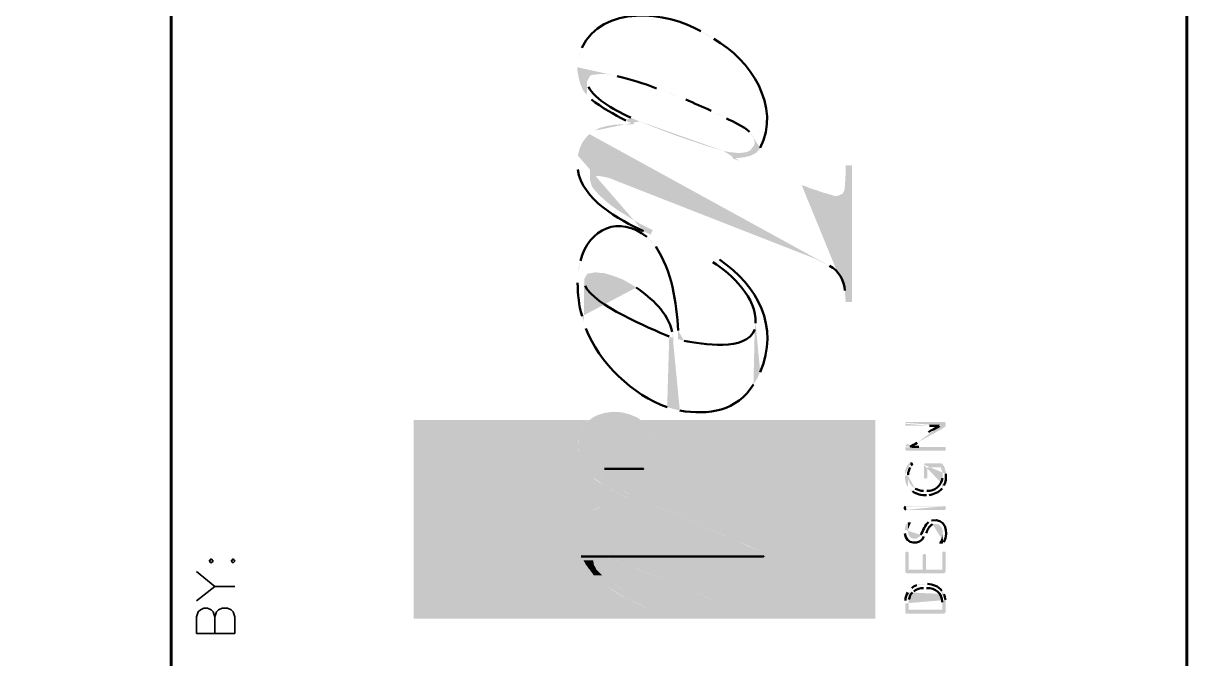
# Model space of a CAD drawing. Header units: inches. Extents: x 5 to 516, y -193 to 129.
# Drawn here: x 113.525 to 116.58, y -176.269 to -174.599 of the extents above; entities that cross this region are included whole.
import ezdxf

# ---------------------------------------------------------------- set-up
doc = ezdxf.new("R2010")
doc.units = ezdxf.units.IN
doc.header["$MEASUREMENT"] = 0
doc.layers.add('PDF8_Geometry', color=7, linetype='Continuous')
doc.layers.add('PDF8_Solid Fills', color=7, linetype='Continuous')

msp = doc.modelspace()

# ---------------------------------------------------------------- hatches: boundary and pattern name
at = {"layer": 'PDF8_Solid Fills', "true_color": 0x8d8d8d, "transparency": 33554559}
h = msp.add_hatch(color=252, dxfattribs=at)
h.paths.add_polyline_path([(114.9799624, -174.7146708), (114.9799624, -174.7235597), (114.9832958, -174.7424486), (114.9877402, -174.7591153), (114.9944069, -174.7746708), (115.0044069, -174.7880042), (115.005518, -174.7524486), (115.005518, -174.7513375), (115.0132958, -174.7368931), (115.0199624, -174.7346708), (115.0410735, -174.7324486), (115.0544069, -174.7324486), (115.0688513, -174.7346708), (115.0844069, -174.7380042)], flags=0)
h.paths.add_polyline_path([(115.1877402, -174.7702264), (115.2077402, -174.7780042), (115.2277402, -174.7846708), (115.2466291, -174.7924486), (115.2644069, -174.7991153)], flags=0)
h.paths.add_polyline_path([(115.3310736, -174.8291153), (115.3521847, -174.8391153), (115.3710736, -174.8491153)], flags=0)
h.paths.add_polyline_path([(115.4321847, -174.8846708), (115.4421847, -174.8980042), (115.445518, -174.9124486), (115.4499625, -174.9391153), (115.4599625, -174.9280042), (115.4599625, -174.9268931)], flags=0)
h.paths.add_polyline_path([(115.3377402, -174.6402264), (115.3210736, -174.6291153), (115.3044069, -174.6202264)], flags=0)
h.paths.add_polyline_path([(114.9910735, -174.6635597), (114.985518, -174.6802264), (114.9810735, -174.6968931)], flags=0)
h = msp.add_hatch(color=252, dxfattribs=at)
h.paths.add_polyline_path([(115.004407, -174.7880046), (115.0166292, -174.7991157)], flags=0)
h.paths.add_polyline_path([(115.1066292, -174.8546712), (115.1277404, -174.8646712), (115.1288515, -174.8513379), (115.1199626, -174.8468935)], flags=0)
h.paths.add_polyline_path([(115.0088515, -174.7657824), (115.0055181, -174.752449)], flags=0)
h = msp.add_hatch(color=252, dxfattribs=at)
h.paths.add_polyline_path([(115.0110737, -174.890226), (115.0132959, -175.0124483), (115.0177404, -175.0024483), (115.0310737, -175.000226), (115.0355181, -175.000226), (115.054407, -175.0035594), (115.0666293, -175.0068927), (115.0855181, -175.0146705), (115.573296, -175.2057816), (115.5821848, -175.2091149), (115.6066293, -175.219115), (115.6421849, -175.2368927)], flags=0)
h.paths.add_polyline_path([(115.6821849, -175.3013372), (115.683296, -175.3168928), (115.6844071, -175.3313372), (115.7010737, -175.3313372), (115.7010737, -174.9724483), (115.6844071, -174.9724483), (115.6844071, -174.990226), (115.683296, -175.0124483), (115.6821849, -175.0280038), (115.6810737, -175.0380038), (115.6766293, -175.0468927), (115.6610737, -175.0535594), (115.653296, -175.0524483), (115.6321849, -175.0457816), (115.6266293, -175.0446705), (115.6077404, -175.0380038), (115.5899626, -175.0324483), (115.583296, -175.0291149), (115.5688515, -175.0246705)], flags=0)
h.paths.add_polyline_path([(115.5688515, -175.0246705, 0.000326146), (115.4066293, -174.9613372)], flags=0)
h.paths.add_polyline_path([(115.4066293, -174.9613372), (115.3888515, -174.9546705), (115.3799626, -174.9380038), (115.3632959, -174.9346705)], flags=0)
h.paths.add_polyline_path([(115.1432959, -174.8568927, 0.028199256), (115.3632959, -174.9346705)], flags=0)
h.paths.add_polyline_path([(115.1432959, -174.8568927), (115.1288515, -174.8513371), (115.1277404, -174.8646705), (115.0988515, -174.8646705), (115.0777404, -174.8657816), (115.0577404, -174.8691149), (115.0399626, -174.8735594), (115.0255181, -174.8813371)], flags=0)
h = msp.add_hatch(color=252, dxfattribs=at)
h.paths.add_polyline_path([(114.9799624, -174.966893), (114.9810735, -174.9835597)], flags=0)
h.paths.add_polyline_path([(115.1532958, -175.1457819), (115.1721847, -175.1546708), (115.1777402, -175.1424486), (115.165518, -175.136893), (115.1499624, -175.1291152), (115.1321847, -175.1191152), (115.115518, -175.1091152), (115.105518, -175.1024485), (115.0888513, -175.0924485), (115.0732958, -175.0813374), (115.0599624, -175.0713374), (115.0510735, -175.0635597), (115.0366291, -175.0502263), (115.025518, -175.0380041), (115.0177402, -175.0280041), (115.0132958, -175.0124485), (115.0110735, -174.8902263), (115.0021847, -174.9002263), (114.9921847, -174.9135596), (114.985518, -174.9291152), (114.9810735, -174.946893)], flags=0)
for points in [[(115.3799626, -174.9380041), (115.3888515, -174.9546708), (115.3966292, -174.9535597), (115.4177404, -174.9513375), (115.4355181, -174.946893), (115.4499626, -174.9391152), (115.4455181, -174.9124486), (115.444407, -174.9191152), (115.434407, -174.9324486), (115.424407, -174.9380041), (115.404407, -174.9402264), (115.3932959, -174.9391152)], [(115.0055181, -175.6457826), (115.0021847, -175.6480048), (114.994407, -175.6557823), (114.9944071, -175.6568933), (114.9910738, -175.6635599), (114.9877403, -175.6702263), (114.9877405, -175.6713371), (115.1721849, -175.6713371), (115.1721848, -175.6702263), (115.1677405, -175.6635599), (115.163296, -175.6568933), (115.1621847, -175.6557823), (115.154407, -175.6480048), (115.1510736, -175.6457826)], [(115.0055181, -175.6446704), (115.0055181, -175.6457815), (115.1510736, -175.6457815), (115.1510736, -175.6446704)], [(115.0088516, -175.6435604), (115.0055182, -175.6446715), (115.1510738, -175.6446715), (115.1488516, -175.6435604)], [(115.0099626, -175.6424482), (115.0088515, -175.6435593), (115.1488515, -175.6435593), (115.1466293, -175.6424482)], [(115.0121848, -175.6413383), (115.0099625, -175.6424494), (115.1466292, -175.6424494), (115.1455181, -175.6413383)], [(115.0966294, -175.621338), (115.0710738, -175.6202269), (115.0644071, -175.621338), (115.0499627, -175.6235602), (115.0388516, -175.6268934), (115.0299626, -175.6302266), (115.0210738, -175.6346709), (115.0121847, -175.6413374), (115.145518, -175.6413374), (115.1366293, -175.6346709), (115.124407, -175.6302266), (115.1177405, -175.6268934), (115.103296, -175.6235602)], [(114.9877405, -175.6713382), (114.9855182, -175.6780049), (114.9832958, -175.6857824), (114.9821848, -175.6902265), (114.9821848, -175.7002263), (114.9810737, -175.7080037), (115.1799626, -175.7080037), (115.1799626, -175.7002263), (115.1799626, -175.6913374), (115.1788515, -175.6902265), (115.1777403, -175.6857824), (115.1755183, -175.6780049), (115.1721849, -175.6713382)], [(114.9810738, -175.7080045), (114.9810738, -175.7091156), (114.9821849, -175.7224489), (114.9821848, -175.729115), (115.1777404, -175.729115), (115.1788516, -175.7224489), (115.1799627, -175.7091156), (115.1799627, -175.7080045)], [(114.9821848, -175.7291159), (114.983296, -175.7346715), (114.9855181, -175.7435601), (114.9877403, -175.7513375), (114.993296, -175.7624482), (115.1599627, -175.7624482), (115.1666294, -175.7535594), (115.1677403, -175.7513375), (115.1721848, -175.7435601), (115.1766293, -175.7346715), (115.1777404, -175.7291159)], [(114.9932958, -175.762449), (114.9944069, -175.7646712), (114.9988515, -175.7713377), (114.9999625, -175.7735598), (115.0155182, -175.7891148), (115.0388515, -175.7891148), (115.0332959, -175.7835594), (115.0299624, -175.7791152), (115.0277402, -175.7746708), (115.0277405, -175.7680045), (115.0288513, -175.7646712), (115.0332958, -175.762449)], [(115.0366293, -175.762449), (115.0388516, -175.7635601), (115.0421848, -175.7657823), (115.0510736, -175.7702267), (115.0521848, -175.7702265), (115.0599626, -175.775782), (115.0632959, -175.7768929), (115.0710736, -175.7802262), (115.1366291, -175.7802262), (115.1455182, -175.775782), (115.1521848, -175.7702265), (115.1532958, -175.7702267), (115.1577404, -175.7657823), (115.1588516, -175.7635601), (115.1599627, -175.762449)], [(115.0155182, -175.7891157), (115.0210738, -175.7946713), (115.0244069, -175.7957822), (115.0377404, -175.804671), (115.0499626, -175.8135595), (115.0744071, -175.8135595), (115.0599626, -175.804671), (115.0477402, -175.7957822), (115.0455182, -175.7946713), (115.0388516, -175.7891157)], [(115.0710738, -175.7802272), (115.0744071, -175.7813383), (115.1344071, -175.7813383), (115.1366294, -175.7802272)], [(115.074407, -175.7813371), (115.0810737, -175.7846705), (115.1255181, -175.7846705), (115.134407, -175.7813371)], [(115.0810737, -175.7846715), (115.084407, -175.7857826), (115.0910735, -175.7868936), (115.1110735, -175.7868936), (115.1221848, -175.7857826), (115.1255181, -175.7846715)], [(115.0499627, -175.8135603), (115.053296, -175.8157825), (115.0710737, -175.8257824), (115.0877405, -175.835782), (115.1166294, -175.835782), (115.0966292, -175.8257824), (115.0788516, -175.8157825), (115.0744071, -175.8135603)], [(115.0877404, -175.8357828), (115.0977404, -175.8402272), (115.165518, -175.8735604), (115.154407, -175.8702269), (115.1466292, -175.8680048), (115.1310738, -175.8657827), (115.0577404, -175.8657827), (115.0477403, -175.8680048), (115.0399625, -175.8702269), (115.0332959, -175.8735603), (115.0121847, -175.8813379), (114.9921848, -175.9002265), (115.2632959, -175.9002265), (115.2199625, -175.8813379), (115.2021847, -175.8735604), (115.1266292, -175.8402272), (115.1166292, -175.8357828)], [(115.0610736, -175.8646705), (115.0577403, -175.8657816), (115.1310736, -175.8657816), (115.1199625, -175.8646705)], [(115.0699625, -175.8635605), (115.0610736, -175.8646716), (115.1199625, -175.8646716), (115.1088513, -175.8635605)], [(114.9921847, -175.9002268), (114.9855181, -175.9202268), (114.9810736, -175.9424483), (115.3588514, -175.9424483), (115.3088514, -175.9202268), (115.2632959, -175.9002268)], [(114.9810738, -175.9424485), (114.9810738, -175.958004), (115.3955182, -175.958004), (115.3588516, -175.9424485)], [(114.9810738, -175.9580045), (114.983296, -175.9735601), (114.9855181, -175.9868928), (115.4610737, -175.9868928), (115.4288516, -175.9735601), (115.3955182, -175.9580045)], [(114.985518, -175.9868934), (114.9899624, -176.0002266), (114.9910737, -176.0035595), (114.9955181, -176.010226), (115.0210737, -176.010226), (115.024407, -176.0035595), (115.0310737, -176.0002262), (115.0410736, -176.0002262), (115.0544069, -176.0013373), (115.0688514, -176.0057817), (115.0910736, -176.0135593), (115.4688514, -176.0135593), (115.4688514, -176.0002266), (115.4688514, -175.9902267), (115.4610736, -175.9868934)], [(114.9955182, -176.0102269), (114.9988515, -176.0157825), (115.0010736, -176.0202267), (115.0099624, -176.0324487), (115.0288513, -176.0324487), (115.0221847, -176.0202267), (115.0221849, -176.0157825), (115.0210738, -176.0102269)], [(115.0099626, -176.0324493), (115.0110737, -176.0335605), (115.0288515, -176.0335605), (115.0288515, -176.0324493)], [(115.0110737, -176.0335593), (115.0232959, -176.050226), (115.0455181, -176.050226), (115.0288515, -176.0335593)], [(115.0910736, -176.0135601), (115.445518, -176.1591157), (115.4688514, -176.1591157), (115.4688514, -176.0135601)], [(115.023296, -176.0502264), (115.0244071, -176.0513375), (115.0466293, -176.0702264), (115.0732959, -176.0702264), (115.0477404, -176.0513375), (115.0455182, -176.0502264)], [(115.0466292, -176.0702267), (115.0588514, -176.0802267), (115.0721848, -176.0880041), (115.1021848, -176.0880041), (115.0888514, -176.0802267), (115.0732959, -176.0702267)], [(115.0721849, -176.0880049), (115.1021849, -176.1068938), (115.104407, -176.1091153), (115.1344069, -176.1224485), (115.1644069, -176.1224485), (115.1388514, -176.1091153), (115.1344071, -176.1068938), (115.1021849, -176.0880049)], [(115.1510737, -176.1302265), (115.174407, -176.1413377), (115.1810737, -176.1302265), (115.1644071, -176.1224491), (115.1344071, -176.1224491)]]:
    msp.add_hatch(color=252, dxfattribs=at).paths.add_polyline_path(points)
h = msp.add_hatch(color=252, dxfattribs=at)
h.paths.add_polyline_path([(114.9799624, -175.279115), (114.9799624, -175.2813372)], flags=0)
h.paths.add_polyline_path([(114.9921847, -175.369115), (114.9966291, -175.3846705), (114.9977402, -175.2746705), (114.9977402, -175.2713372), (115.005518, -175.2580038), (115.0088513, -175.2568927), (115.0288513, -175.2535594), (115.0344069, -175.2546705), (115.0499624, -175.2557816), (115.065518, -175.2602261), (115.0821847, -175.2657816), (115.0988513, -175.2724483), (115.1166291, -175.2824483), (115.1344069, -175.2935594)], flags=0)
h.paths.add_polyline_path([(115.2288513, -175.4102261), (115.2321847, -175.4268927), (115.2321847, -175.6124483), (115.2488513, -175.6168928)], flags=0)
h.paths.add_polyline_path([(115.4421847, -175.5480039), (115.4521847, -175.5324483), (115.4477402, -175.3868927), (115.445518, -175.4035594)], flags=0)
h.paths.add_polyline_path([(115.2599625, -175.4335594), (115.2444069, -175.429115), (115.2444069, -175.4068927)], flags=0)
h.paths.add_polyline_path([(115.185518, -175.1857816), (115.1744069, -175.1724483), (115.1621847, -175.1602261)], flags=0)
h.paths.add_polyline_path([(114.9877402, -175.2235594), (114.9832958, -175.2413372), (114.9810735, -175.259115)], flags=0)
h = msp.add_hatch(color=252, dxfattribs=at)
h.paths.add_polyline_path([(115.3277405, -175.2224483), (115.3355183, -175.2268928)], flags=0)
h.paths.add_polyline_path([(115.4477405, -175.3868928), (115.452185, -175.5324484), (115.4599627, -175.5157817)], flags=0)
h.paths.add_polyline_path([(115.3532961, -175.2202261), (115.3377405, -175.209115)], flags=0)
h = msp.add_hatch(color=252, dxfattribs=at)
h.paths.add_polyline_path([(114.9966293, -175.3846707), (115.0021848, -175.4013374)], flags=0)
h.paths.add_polyline_path([(115.2155182, -175.6080041), (115.2321848, -175.6124485), (115.2321848, -175.426893), (115.2210737, -175.4224485)], flags=0)
h.paths.add_polyline_path([(114.9999626, -175.2891152), (114.9977404, -175.2746707)], flags=0)
at = {"layer": 'PDF8_Solid Fills', "true_color": 0x454545, "transparency": 33554559}
for points in [[(114.5499627, -175.6424494), (114.5499627, -175.6557815), (114.9944071, -175.6557815), (115.0055183, -175.6446705), (115.0099603, -175.6424494), (115.0099627, -175.6424494), (115.0121849, -175.6413383), (114.5499627, -175.6413383)], [(115.145518, -175.6413383), (115.1488514, -175.6435605), (115.1510737, -175.6457826), (115.154407, -175.6480048), (115.1632959, -175.6568934), (115.1677404, -175.6635599), (115.1721847, -175.6702263), (115.1755181, -175.6780038), (115.7621848, -175.6780038), (115.7621847, -175.6702263), (115.7621849, -175.6635599), (115.7621847, -175.6413383)], [(114.5499627, -175.6557822), (114.5499627, -175.6713377), (114.9877405, -175.6713377), (114.9944071, -175.6557822)], [(114.5499627, -175.6713382), (114.5499627, -175.6902271), (114.5499627, -175.7080041), (114.9810738, -175.7080041), (114.9821849, -175.6902271), (114.9877405, -175.6713382)], [(115.1755182, -175.6780046), (115.1777405, -175.6857824), (115.1799626, -175.6913376), (115.1799625, -175.7002263), (115.1799625, -175.7091148), (115.7621848, -175.7091148), (115.7621848, -175.7002263), (115.762185, -175.6857824), (115.762185, -175.6780046)], [(114.5499627, -175.7080045), (114.5499627, -175.7291156), (114.9821849, -175.7291156), (114.9810738, -175.7080045)], [(114.5499627, -175.7291159), (114.5499627, -175.7513381), (114.5499627, -175.7735594), (114.9999627, -175.7735594), (114.9877405, -175.7513381), (114.9821849, -175.7291159)], [(115.1766293, -175.7346712), (115.1721849, -175.7435601), (115.1666292, -175.7535598), (115.1588514, -175.7635594), (115.7621848, -175.7635594), (115.7621848, -175.7535598), (115.7621849, -175.7435601), (115.7621849, -175.7346712)], [(115.1799625, -175.7091156), (115.1788514, -175.7224489), (115.1766292, -175.7346706), (115.7621848, -175.7346706), (115.7621848, -175.7224489), (115.7621848, -175.7091156)], [(115.0332959, -175.762449), (115.0288514, -175.7646712), (115.0288513, -175.7657823), (115.0277402, -175.7680044), (115.0277402, -175.7757818), (115.0299625, -175.7791151), (115.0310738, -175.7802261), (115.0710738, -175.7802261), (115.0688514, -175.7791151), (115.0599625, -175.7757818), (115.0599625, -175.7746709), (115.0544069, -175.7713376), (115.0510736, -175.7702266), (115.0477402, -175.7680044), (115.0421846, -175.7657823), (115.0410736, -175.7646712), (115.0366292, -175.762449)], [(115.1588514, -175.7635601), (115.1521847, -175.7702267), (115.1432958, -175.7768931), (115.134407, -175.7813373), (115.1221849, -175.7857816), (115.762185, -175.7857816), (115.7621848, -175.7768931), (115.7621848, -175.7702267), (115.7621848, -175.7635601)], [(114.5499627, -175.7735597), (114.5499627, -175.7946708), (115.0210738, -175.7946708), (114.9999627, -175.7735597)], [(114.5499627, -175.7946711), (114.5499627, -175.8157822), (115.053296, -175.8157822), (115.0210738, -175.7946711)], [(115.0310737, -175.7802272), (115.033296, -175.7835605), (115.0799626, -175.7835605), (115.0710737, -175.7802272)], [(115.0332959, -175.7835593), (115.0332959, -175.7846704), (115.0810736, -175.7846704), (115.0799625, -175.7835593)], [(115.1221848, -175.7857825), (115.1110737, -175.7868936), (115.0910736, -175.7868937), (115.0810736, -175.7846715), (115.0332959, -175.7846715), (115.0366293, -175.7868936), (115.0388516, -175.7891158), (115.0477404, -175.7957824), (115.0599625, -175.804671), (115.074407, -175.8135595), (115.7621848, -175.8135595), (115.7621848, -175.804671), (115.7621849, -175.7957824), (115.7621849, -175.7857825)], [(114.5499627, -175.8157824), (114.5499627, -175.8357824), (115.0877405, -175.8357824), (115.053296, -175.8157824)], [(115.074407, -175.8135603), (115.0966292, -175.8257825), (115.1266292, -175.8402265), (115.7621848, -175.8402265), (115.7621848, -175.8257825), (115.7621848, -175.8135603)], [(115.1455181, -175.8635595), (115.1410738, -175.8613383), (115.0877405, -175.8357828), (114.5499627, -175.8357828), (114.5499627, -175.8613383), (114.5499627, -175.8635595), (115.0699627, -175.8635595), (115.0877322, -175.8613383), (115.0877502, -175.8613383), (115.1088515, -175.8635595)], [(115.1266294, -175.840227), (115.4688516, -175.990227), (115.4688515, -176.1591155), (115.4455183, -176.1591161), (115.4021849, -176.1413383), (114.5499627, -176.1413383), (114.5499627, -176.1591154), (114.5499627, -176.1635598), (115.762185, -176.1635598), (115.762185, -175.990227), (115.762185, -175.840227)], [(114.5499627, -175.8646716), (114.5499627, -175.870226), (115.0399627, -175.870226), (115.0610693, -175.8646716), (115.0610738, -175.8646716), (115.0699627, -175.8635605), (114.5499627, -175.8635605)], [(114.5499627, -175.8702269), (114.5499627, -175.881338), (114.5499627, -175.9002265), (114.9921849, -175.9002265), (115.0121849, -175.881338), (115.0399627, -175.8702269)], [(115.1088515, -175.8635605), (115.1310737, -175.8657828), (115.1466292, -175.8680049), (115.1544069, -175.870227), (115.1655183, -175.8735603), (115.1599624, -175.870227), (115.1555181, -175.8680049), (115.1499626, -175.8657828), (115.1455181, -175.8635605)], [(114.5499627, -175.9002268), (114.5499627, -175.9202268), (114.5499627, -175.9424483), (114.9810738, -175.9424483), (114.9855182, -175.9202268), (114.9921849, -175.9002268)], [(114.5499627, -175.9424485), (114.5499627, -175.958004), (114.9810738, -175.958004), (114.9810738, -175.9424485)], [(114.5499627, -175.9580045), (114.5499627, -175.9735601), (114.5499627, -175.9868928), (114.9855182, -175.9868928), (114.983296, -175.9735601), (114.9810738, -175.9580045)], [(114.5499627, -175.9868934), (114.5499627, -176.0002267), (114.5499627, -176.0157817), (114.9988516, -176.0157817), (114.9899627, -176.0002267), (114.9855182, -175.9868934)], [(115.0210736, -176.0102269), (115.0210736, -176.0135602), (115.0221847, -176.0202268), (115.0288516, -176.0335598), (115.045518, -176.050226), (115.1799624, -176.050226), (115.1388516, -176.0335598), (115.1077402, -176.0202268), (115.0910736, -176.0135602), (115.0810736, -176.0102269)], [(115.0310737, -176.0002262), (115.0244069, -176.0035595), (115.0210738, -176.0102259), (115.0810738, -176.0102259), (115.0688515, -176.0057816), (115.0599624, -176.0035595), (115.0544071, -176.0013373), (115.0410737, -176.0002262)], [(114.5499627, -176.0157822), (114.5499627, -176.0324489), (115.0099627, -176.0324489), (114.9988516, -176.0157822)], [(115.0455182, -176.0502264), (115.0732959, -176.0702264), (115.2288515, -176.0702264), (115.1799626, -176.0502264)], [(115.0732959, -176.0702267), (115.1021848, -176.0880045), (115.2721848, -176.0880045), (115.2288515, -176.0702267)], [(115.1021848, -176.0880049), (115.134407, -176.1068938), (115.1644071, -176.1224486), (115.3566293, -176.1224486), (115.3177404, -176.1068938), (115.2721848, -176.0880049)]]:
    msp.add_hatch(color=250, dxfattribs=at).paths.add_polyline_path(points)
at = {"layer": 'PDF8_Solid Fills', "transparency": 33554559}
h = msp.add_hatch(color=256, dxfattribs=at)
h.paths.add_polyline_path([(115.8399625, -175.6513379), (115.8410737, -175.6535601), (115.8410737, -175.6557823), (115.8421848, -175.6557823), (115.8421848, -175.6568934), (115.904407, -175.6568934)], flags=0)
h.paths.add_polyline_path([(115.9299626, -175.6557823), (115.9332959, -175.6557823), (115.9332959, -175.6568934), (115.9377403, -175.6646712), (115.9399626, -175.6635601), (115.9421848, -175.6613379), (115.9432959, -175.6613379), (115.9455181, -175.6591157), (115.9466292, -175.6557823), (115.9466292, -175.6491157), (115.9455181, -175.6480046), (115.944407, -175.6468934), (115.8421848, -175.6468934), (115.8410737, -175.6480046), (115.8410737, -175.6491157)], flags=0)
h = msp.add_hatch(color=256, dxfattribs=at)
h.paths.add_polyline_path([(115.8477403, -175.7035603), (115.8521847, -175.7124491), (115.8532958, -175.7124491)], flags=0)
h.paths.add_polyline_path([(115.8721847, -175.701338), (115.9377403, -175.6646714), (115.9332959, -175.6568936), (115.9310736, -175.6580047)], flags=0)
h.paths.add_polyline_path([(115.9021847, -175.6735602), (115.8988514, -175.6757825)], flags=0)
h = msp.add_hatch(color=256, dxfattribs=at)
h.paths.add_polyline_path([(115.8410736, -175.7135598), (115.8410736, -175.7180043), (115.8421847, -175.7213376), (115.8455181, -175.7224487), (115.9455181, -175.7224487), (115.9466292, -175.7213376), (115.9466292, -175.7202265), (115.9477403, -175.7180043), (115.9466292, -175.714671), (115.9466292, -175.7135598), (115.9455181, -175.7124487), (115.8766292, -175.7124487)], flags=0)
h.paths.add_polyline_path([(115.8588514, -175.7124487), (115.8521847, -175.7124487), (115.8477403, -175.7035598), (115.8466292, -175.704671), (115.8444069, -175.7057821), (115.8421847, -175.7080043), (115.8410736, -175.7102265)], flags=0)
h = msp.add_hatch(color=256, dxfattribs=at)
h.paths.add_polyline_path([(115.8399625, -175.7880047), (115.8399625, -175.7968935), (115.8410737, -175.8002269), (115.8410737, -175.8024491), (115.8421848, -175.8057824), (115.8432959, -175.8091158), (115.844407, -175.8124491), (115.8466292, -175.8146713), (115.8477403, -175.8180047), (115.8488514, -175.7891158), (115.8488514, -175.7857824)], flags=0)
h.paths.add_polyline_path([(115.8532959, -175.7668935), (115.8555181, -175.7635602), (115.8566292, -175.761338)], flags=0)
h.paths.add_polyline_path([(115.854407, -175.7557824), (115.8510737, -175.7557824), (115.8488514, -175.7568935), (115.8488514, -175.7580047), (115.8466292, -175.761338), (115.8455181, -175.7624491), (115.844407, -175.7646713), (115.8432959, -175.7680047), (115.8421848, -175.7702269), (115.8410737, -175.7735602), (115.8399625, -175.7768935), (115.8399625, -175.7846713)], flags=0)
h = msp.add_hatch(color=256, dxfattribs=at)
h.paths.add_polyline_path([(115.8899625, -175.7602269), (115.8899625, -175.7935602), (115.8910736, -175.7946713), (115.8921847, -175.7957824), (115.8944069, -175.7957824), (115.8977403, -175.7946713), (115.8988514, -175.7924491), (115.8988514, -175.7657824), (115.9332958, -175.7657824), (115.9344069, -175.7668935), (115.9355181, -175.7702269), (115.9366292, -175.7735602), (115.9377403, -175.7768935), (115.9377403, -175.7780047), (115.9388514, -175.781338), (115.9388514, -175.8191158), (115.9410736, -175.8157824), (115.9421847, -175.8135602)], flags=0)
h.paths.add_polyline_path([(115.9477403, -175.7835602), (115.9477403, -175.7791158), (115.9466292, -175.7757824), (115.9455181, -175.7724491), (115.9455181, -175.771338), (115.9444069, -175.7680047), (115.9432958, -175.7646713), (115.9421847, -175.7624491), (115.9399625, -175.7591158), (115.9377403, -175.7568935), (115.9344069, -175.7557824), (115.8921847, -175.7557824), (115.8910736, -175.7568935), (115.8899625, -175.7591158)], flags=0)
h = msp.add_hatch(color=256, dxfattribs=at)
h.paths.add_polyline_path([(115.8477403, -175.8180046), (115.854407, -175.8246712), (115.854407, -175.8257823), (115.8577403, -175.8280046), (115.8599625, -175.8291157)], flags=0)
h.paths.add_polyline_path([(115.8966292, -175.8391157), (115.9032959, -175.8391157)], flags=0)
h.paths.add_polyline_path([(115.9377403, -175.8213379), (115.9388514, -175.8191157), (115.9388514, -175.7880046), (115.9388514, -175.7946712)], flags=0)
h.paths.add_polyline_path([(115.8977403, -175.8280046), (115.8932959, -175.8291157), (115.8921847, -175.8291157), (115.8888514, -175.8280046)], flags=0)
h.paths.add_polyline_path([(115.8666292, -175.822449), (115.864407, -175.8202268), (115.8610736, -175.8180046), (115.8599625, -175.8168935), (115.8577403, -175.8146712), (115.8555181, -175.8113379), (115.8532958, -175.8091157), (115.8521847, -175.8057823), (115.8510736, -175.8046712), (115.8499625, -175.802449), (115.8499625, -175.7991157), (115.8488514, -175.7957823), (115.8488514, -175.7891157)], flags=0)
h = msp.add_hatch(color=256, dxfattribs=at)
h.paths.add_polyline_path([(115.9455181, -175.8680048), (115.9466292, -175.8691159), (115.9466292, -175.870227), (115.9477403, -175.8724492), (115.9466292, -175.8746715), (115.9466292, -175.8768937), (115.9455181, -175.8768937), (115.9455181, -175.8780048), (115.8421847, -175.8780048)], flags=0)
h.paths.add_polyline_path([(115.8410736, -175.8691159), (115.8410736, -175.8680048), (115.9455181, -175.8680048)], flags=0)
h = msp.add_hatch(color=256, dxfattribs=at)
h.paths.add_polyline_path([(115.8388515, -175.93356), (115.8388515, -175.9357822), (115.8399626, -175.9402266)], flags=0)
h.paths.add_polyline_path([(115.8899626, -175.9480044), (115.8921848, -175.9457822), (115.8932959, -175.9424488), (115.8955182, -175.9391155)], flags=0)
h.paths.add_polyline_path([(115.9121848, -175.9157822), (115.9155182, -175.9146711), (115.9210737, -175.9146711), (115.924407, -175.9157822), (115.9277404, -175.9157822), (115.9288515, -175.9168933), (115.9332959, -175.9213377), (115.934407, -175.9224488), (115.9366293, -175.9246711), (115.9377404, -175.9280044), (115.9377404, -175.9302266), (115.9388515, -175.93356), (115.9388515, -175.9380044), (115.9399626, -175.9657822), (115.9399626, -175.9646711), (115.9421848, -175.9624488)], flags=0)
h.paths.add_polyline_path([(115.9099626, -175.9057822), (115.9077404, -175.9057822), (115.904407, -175.9080044), (115.9021848, -175.9102266)], flags=0)
h.paths.add_polyline_path([(115.8810737, -175.94356), (115.8799626, -175.9457822), (115.8788515, -175.9480044), (115.8755182, -175.9502266), (115.8732959, -175.9513377), (115.8710737, -175.9524488), (115.8688515, -175.95356), (115.8621848, -175.95356), (115.8588515, -175.9524488), (115.8555181, -175.9513377), (115.8532959, -175.9491155), (115.8510737, -175.9468933), (115.8499626, -175.94356), (115.8488515, -175.9413377), (115.8488515, -175.9346711), (115.8477404, -175.9102266), (115.8466293, -175.9102266), (115.8455181, -175.9113377), (115.844407, -175.9146711), (115.8432959, -175.9168933), (115.8410737, -175.9202266), (115.8410737, -175.92356), (115.8399626, -175.9268933), (115.8399626, -175.9302266)], flags=0)
for points in [[(115.8477403, -175.9102264), (115.8488514, -175.9346709), (115.8488514, -175.9291153), (115.8499625, -175.925782), (115.8510736, -175.9224487), (115.8521847, -175.9191153), (115.8532958, -175.9168931), (115.854407, -175.9146709), (115.8555181, -175.9124487), (115.8555181, -175.9113375), (115.854407, -175.9102264), (115.8488514, -175.9102264)], [(115.9299626, -175.9646709), (115.9299626, -175.965782), (115.9310737, -175.9668932), (115.9377403, -175.9668932), (115.9399626, -175.965782), (115.9388515, -175.9380043), (115.9388515, -175.9424487), (115.9377403, -175.945782), (115.9377403, -175.9480043), (115.9366292, -175.9502265), (115.9355181, -175.9535598), (115.934407, -175.955782), (115.9332959, -175.9591154), (115.9310737, -175.9613376), (115.9310737, -175.9624487)], [(115.8410736, -175.9902266), (115.8410736, -176.0402266), (115.8421847, -176.0424488), (115.8421847, -176.0435599), (115.8455181, -176.044671), (115.9432958, -176.044671), (115.9455181, -176.0424488), (115.9466292, -176.0402266), (115.9466292, -175.9891155), (115.9455181, -175.9880044), (115.944407, -175.9880044), (115.9421847, -175.9868932), (115.9399625, -175.9880044), (115.9388514, -175.9880044), (115.9377403, -175.9891155), (115.9377403, -176.034671), (115.8955181, -176.034671), (115.8955181, -175.9957821), (115.894407, -175.994671), (115.8932958, -175.994671), (115.8910736, -175.9935599), (115.8888514, -175.994671), (115.8877403, -175.994671), (115.8866292, -175.9957821), (115.8866292, -176.034671), (115.8499625, -176.034671), (115.8499625, -175.9902266), (115.8488514, -175.9902266), (115.8488514, -175.9891155), (115.8466292, -175.9880044), (115.8432958, -175.9880044), (115.8421847, -175.9891155)]]:
    msp.add_hatch(color=256, dxfattribs=at).paths.add_polyline_path(points)
at = {"layer": 'PDF8_Solid Fills', "true_color": 0x454545, "transparency": 33554559}
h = msp.add_hatch(color=250, dxfattribs=at)
h.paths.add_polyline_path([(115.1810736, -176.1302265), (115.1744072, -176.1413374), (115.4021847, -176.1413377), (115.375518, -176.1302265), (115.3566293, -176.1224491), (115.164407, -176.1224491)])
h.paths.add_polyline_path([(114.5499627, -176.0324493), (114.5499627, -176.0513382), (114.5499627, -176.1413374), (115.1744072, -176.1413374), (115.1044072, -176.1091152), (115.0588516, -176.0802264), (115.0244072, -176.0513382), (115.0099627, -176.0324493)])
at = {"layer": 'PDF8_Solid Fills', "transparency": 33554559}
h = msp.add_hatch(color=256, dxfattribs=at)
h.paths.add_polyline_path([(115.8488516, -176.0913381), (115.8499628, -176.1246714), (115.8499628, -176.1135603)], flags=0)
h.paths.add_polyline_path([(115.8599628, -176.0946714), (115.862185, -176.0924492), (115.8632961, -176.0913381)], flags=0)
h.paths.add_polyline_path([(115.8888516, -176.0835603), (115.8966294, -176.0835603)], flags=0)
h.paths.add_polyline_path([(115.9377405, -176.120227), (115.9377405, -176.140227), (115.9388516, -176.0935603), (115.9366294, -176.090227)], flags=0)
h.paths.add_polyline_path([(115.8988516, -176.0724492), (115.8866294, -176.0724492), (115.8832961, -176.0735603), (115.8766294, -176.0735603), (115.8744072, -176.0746714), (115.8710739, -176.0757825)], flags=0)
h.paths.add_polyline_path([(115.8577405, -176.0835603), (115.8544072, -176.0846714), (115.8532961, -176.0868937), (115.8510739, -176.0891159)], flags=0)
h = msp.add_hatch(color=256, dxfattribs=at)
h.paths.add_polyline_path([(115.8410736, -176.1235601), (115.8410736, -176.1457824), (115.8421847, -176.1491157), (115.8421847, -176.1502268), (115.9432958, -176.1502268), (115.9455181, -176.1491157), (115.9466292, -176.1457824), (115.9466292, -176.1146713)], flags=0)
h.paths.add_polyline_path([(115.9421847, -176.0991157), (115.9410736, -176.0957824), (115.9388514, -176.0935601), (115.9377403, -176.1402268), (115.8499625, -176.1402268), (115.8499625, -176.1246713), (115.8488514, -176.0913379), (115.8477403, -176.0946713)], flags=0)
h.paths.add_polyline_path([(115.8410736, -176.1157824), (115.8410736, -176.1202268)], flags=0)

# ---------------------------------------------------------------- linework, layer by layer
at = {"layer": 'PDF8_Geometry', "lineweight": 60}
for points in [[(116.5799627, -192.1857845), (116.5799627, -162.1857821), (71.5799591, -162.1857821), (71.5799591, -192.1857845)], [(113.9132959, -162.1857821), (113.9132959, -192.1857845)]]:
    msp.add_lwpolyline(points, dxfattribs=at)
at = {"layer": 'PDF8_Geometry', "lineweight": 50}
for points in [[(115.0510738, -175.7702265), (115.1521849, -175.7702265), (115.0521849, -175.7702265)], [(115.0510738, -175.7702265), (115.153296, -175.7702265), (115.1521849, -175.7702265)], [(114.9899626, -176.0002262), (115.4688515, -176.0002262)], [(114.9899626, -176.0002262), (115.4688515, -176.0002262)]]:
    msp.add_lwpolyline(points, close=True, dxfattribs=at)
at = {"layer": 'PDF8_Geometry', "lineweight": 35}
for points in [[(114.0132957, -176.012449), (114.0177402, -176.0168935), (114.0232957, -176.012449), (114.0177402, -176.0068935)], [(114.0710737, -176.012449), (114.0755182, -176.0168935), (114.0799626, -176.012449), (114.0755182, -176.0068935)]]:
    msp.add_lwpolyline(points, close=True, dxfattribs=at)
for points in [[(113.9799624, -176.0402268), (114.0277401, -176.0791157)], [(113.9799624, -176.1168926), (114.0277401, -176.0791148), (114.0799624, -176.0791148)], [(114.0799625, -176.2024492), (113.9799625, -176.2024492), (113.9799625, -176.1591159), (113.984407, -176.1457826), (113.9899625, -176.140227), (113.9988514, -176.1357826), (114.0088514, -176.1357826), (114.0177403, -176.140227), (114.0232959, -176.1457826), (114.0277403, -176.1591159), (114.0277403, -176.2024492)], [(114.0277402, -176.1591154), (114.0321846, -176.1457821), (114.0377402, -176.1402265), (114.0466291, -176.1357821), (114.0610735, -176.1357821), (114.0710735, -176.1402265), (114.0755179, -176.1457821), (114.0799624, -176.1591154), (114.0799624, -176.2024487)]]:
    msp.add_lwpolyline(points, dxfattribs=at)
at = {"layer": 'PDF8_Geometry', "lineweight": 50}
for points in [[(115.3044069, -174.6202264), (115.2128143, -174.5676523), (115.0458328, -174.5494856), (114.9910735, -174.6635597)], [(115.4599625, -174.9268931), (115.516018, -174.8183745), (115.4339254, -174.6934856), (115.3377402, -174.6402264)], [(115.0844069, -174.7380042), (115.1218143, -174.7487634), (115.1507587, -174.7553931), (115.1877402, -174.7702264)], [(115.1199626, -174.8468935), (115.0865737, -174.8320416), (115.0256848, -174.7999861), (115.0088515, -174.7657824)], [(115.0166292, -174.7991157), (115.0430366, -174.820875), (115.0764626, -174.8386342), (115.1066292, -174.8546712)], [(115.2644069, -174.7991153), (115.2863884, -174.8096523), (115.3091291, -174.8185227), (115.3310736, -174.8291153)], [(115.3710736, -174.8491153), (115.3911662, -174.8584301), (115.4153514, -174.869856), (115.4321847, -174.8846708)], [(114.9810735, -174.9835597), (114.991555, -175.0630597), (115.0886847, -175.1142634), (115.1532958, -175.1457819)], [(115.1621847, -175.1602261), (115.0895365, -175.1027261), (115.0100921, -175.1380779), (114.9877402, -175.2235594)], [(115.2444069, -175.4068927), (115.240518, -175.3325779), (115.2277032, -175.2487261), (115.185518, -175.1857816)], [(115.3355183, -175.2268928), (115.3865368, -175.2583372), (115.4507405, -175.3216891), (115.4477405, -175.3868928)], [(115.4599627, -175.5157817), (115.5101294, -175.3967076), (115.4541109, -175.2887817), (115.3532961, -175.2202261)], [(115.6421849, -175.2368927), (115.6662219, -175.2488557), (115.6808145, -175.2749113), (115.6821849, -175.3013372)], [(114.9799624, -175.2813372), (114.9815735, -175.3135964), (114.982981, -175.337689), (114.9921847, -175.369115)], [(115.2210737, -175.4224485), (115.1683515, -175.3997078), (115.0239996, -175.3401893), (114.9999626, -175.2891152)], [(115.1344069, -175.2935594), (115.1757587, -175.322652), (115.2168143, -175.3588557), (115.2288513, -175.4102261)], [(115.0021848, -175.4013374), (115.0361108, -175.4899485), (115.1259256, -175.5775782), (115.2155182, -175.6080041)], [(115.445518, -175.4035594), (115.4233328, -175.4633002), (115.3073699, -175.4423002), (115.2599625, -175.4335594)], [(115.2488513, -175.6168928), (115.3237958, -175.6297631), (115.3998328, -175.6185965), (115.4421847, -175.5480039)], [(115.9310736, -175.6580047), (115.9235181, -175.6615973), (115.9084255, -175.6689306), (115.9021847, -175.6735602)], [(115.904407, -175.6568934), (115.9100551, -175.6563564), (115.9256848, -175.6580231), (115.9299626, -175.6557823)], [(115.8532958, -175.7124491), (115.8590181, -175.7079121), (115.8660921, -175.7055047), (115.8721847, -175.701338)], [(115.8766292, -175.7124487), (115.8707032, -175.7124487), (115.8647773, -175.7124487), (115.8588514, -175.7124487)], [(115.8488514, -175.7857824), (115.8481477, -175.776301), (115.8506477, -175.7751343), (115.8532959, -175.7668935)], [(115.8566292, -175.761338), (115.8596663, -175.7585417), (115.860444, -175.7547824), (115.854407, -175.7557824)], [(115.9388514, -175.7946712), (115.9350551, -175.8140046), (115.9176477, -175.8295601), (115.8977403, -175.8280046)], [(115.9421847, -175.8135602), (115.9471847, -175.8056713), (115.9481847, -175.7930047), (115.9477403, -175.7835602)], [(115.8599625, -175.8291157), (115.8705366, -175.8370601), (115.8835736, -175.8398564), (115.8966292, -175.8391157)], [(115.8888514, -175.8280046), (115.8787588, -175.8289305), (115.8759625, -175.824912), (115.8666292, -175.822449)], [(115.9032959, -175.8391157), (115.9172773, -175.8366342), (115.9280181, -175.8323379), (115.9377403, -175.8213379)], [(115.8421847, -175.8780048), (115.8403884, -175.8760418), (115.8383143, -175.8713011), (115.8410736, -175.8691159)], [(115.9021848, -175.9102266), (115.8929996, -175.9157637), (115.887407, -175.934597), (115.8810737, -175.94356)], [(115.8955182, -175.9391155), (115.899907, -175.9298562), (115.9027774, -175.9210229), (115.9121848, -175.9157822)], [(115.9421848, -175.9624488), (115.9556107, -175.9357637), (115.94587, -175.8973377), (115.9099626, -175.9057822)], [(115.8399626, -175.9402266), (115.8420552, -175.9681711), (115.8791107, -175.9725785), (115.8899626, -175.9480044)], [(115.9366294, -176.090227), (115.9284628, -176.0775048), (115.9125739, -176.0745418), (115.8988516, -176.0724492)], [(115.8477403, -176.0946713), (115.8431106, -176.1006342), (115.8415736, -176.1085416), (115.8410736, -176.1157824)], [(115.8499628, -176.1135603), (115.856259, -176.0994677), (115.8493887, -176.1081344), (115.8599628, -176.0946714)], [(115.8710739, -176.0757825), (115.863259, -176.0799677), (115.8644072, -176.0759307), (115.8577405, -176.0835603)], [(115.8632961, -176.0913381), (115.8709998, -176.0874307), (115.8795739, -176.0825788), (115.8888516, -176.0835603)], [(115.8966294, -176.0835603), (115.9204072, -176.083264), (115.9371665, -176.0955974), (115.9377405, -176.120227)], [(115.9466292, -176.1146713), (115.9441477, -176.1095416), (115.9448329, -176.1041342), (115.9421847, -176.0991157)]]:
    msp.add_open_spline(points, degree=3, dxfattribs=at)
at = {"layer": 'PDF8_Solid Fills', "color": 252, "lineweight": 50, "true_color": 0x8d8d8d, "transparency": 33554559}
msp.add_solid([(115.0877404, -175.8613373), (115.1088515, -175.8635595), (115.0699626, -175.8635595)], dxfattribs=at)

doc.saveas('drawing.dxf')
